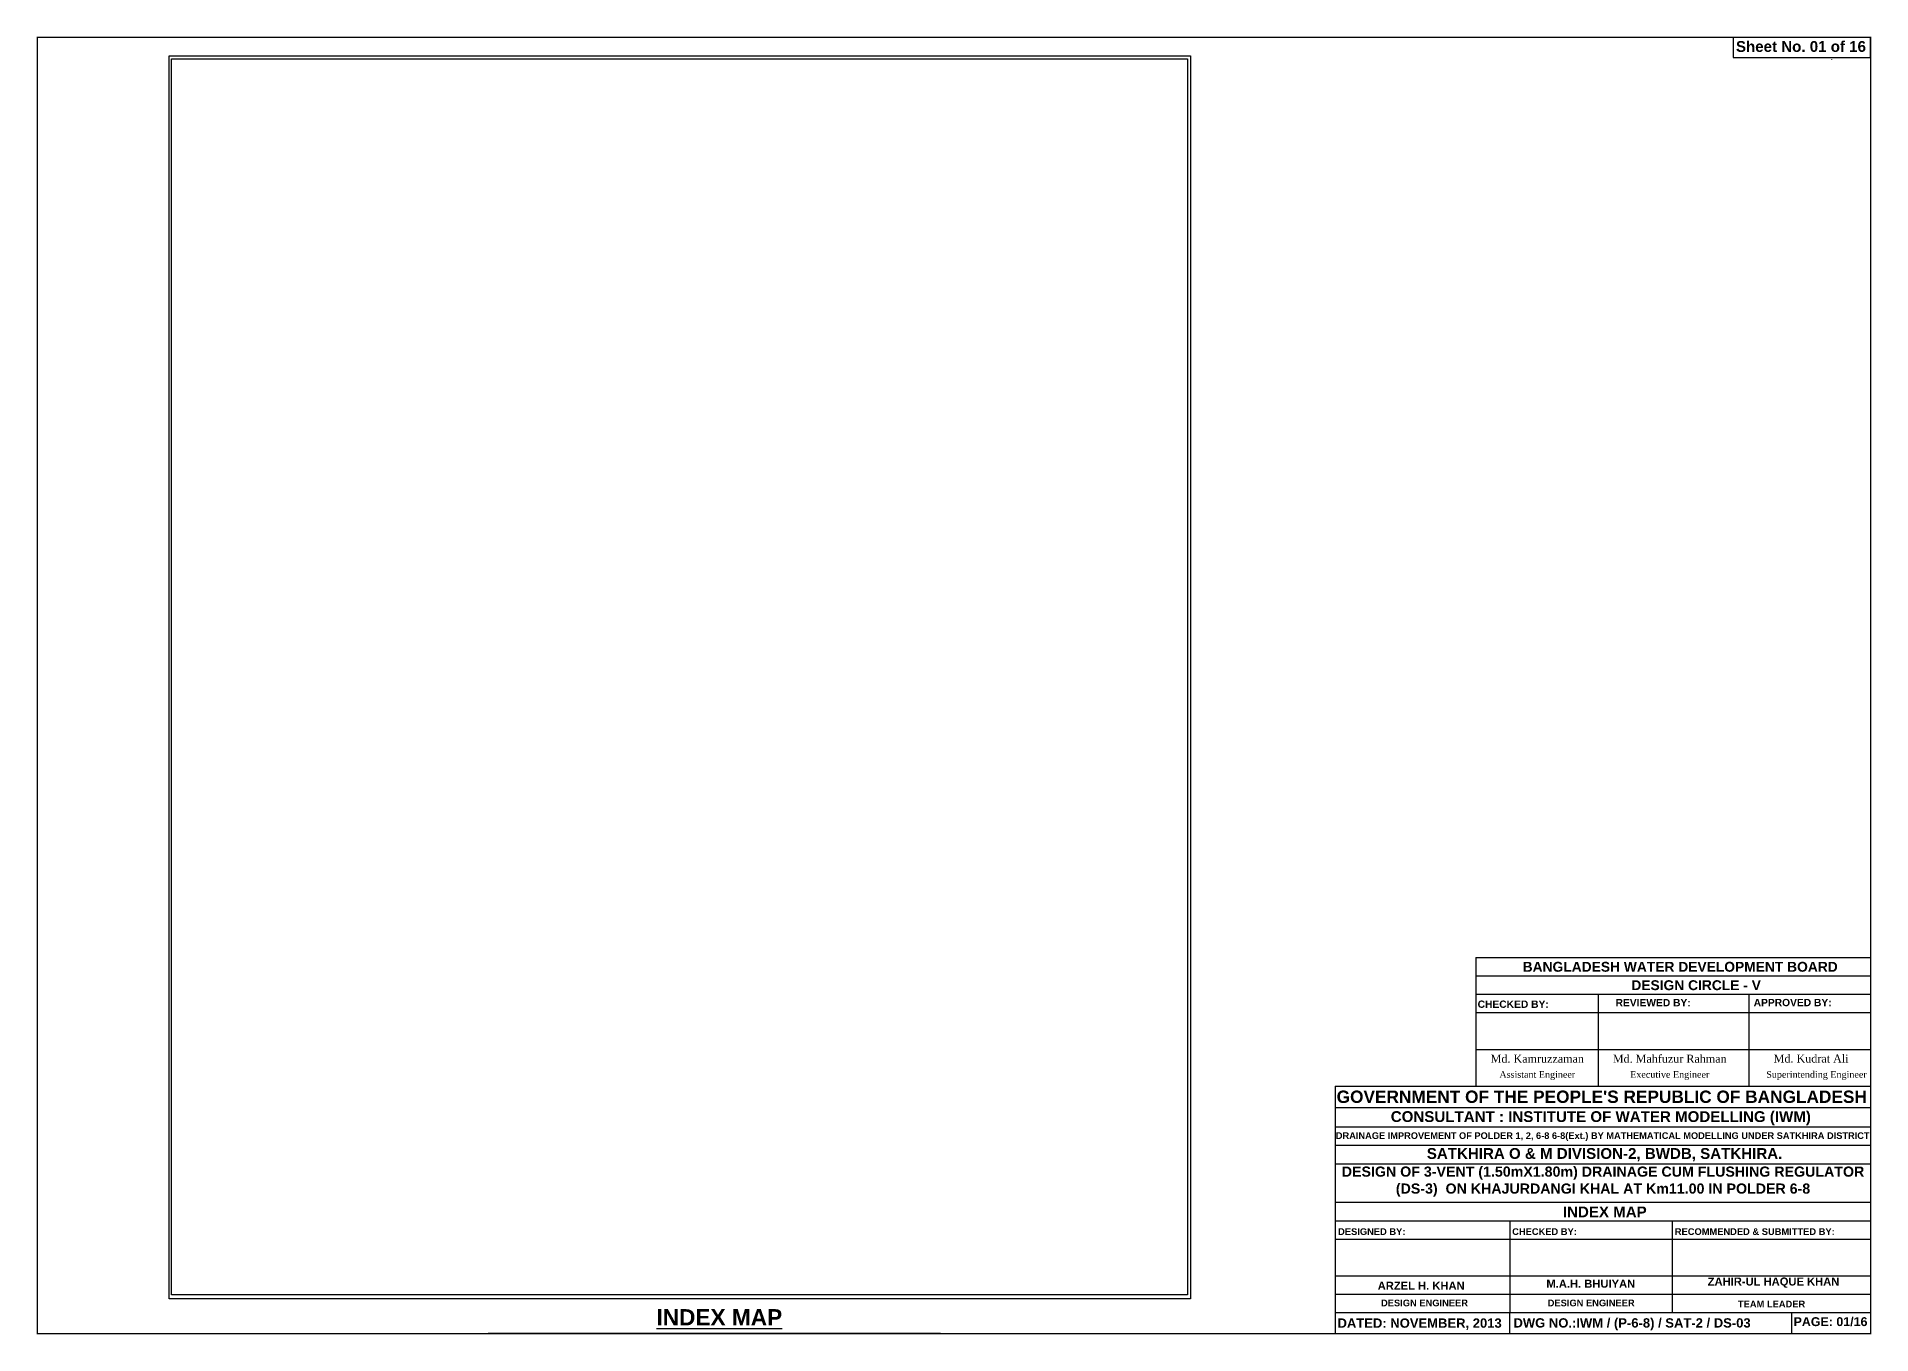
# Model space of a CAD drawing. Extents: x -377620 to 406987, y -326460 to -226264.
# Drawn here: x -307532 to -246984, y -270753 to -227924 of the extents above; entities that cross this region are included whole.
import ezdxf

# ---------------------------------------------------------------- set-up
doc = ezdxf.new("R2010")
doc.units = 0
doc.header["$LTSCALE"] = 300
doc.header["$MEASUREMENT"] = 0
doc.layers.add('Left Bank Profile', color=7, linetype='CONTINUOUS', lineweight=25)
doc.layers.add('LINE', color=7, linetype='CONTINUOUS')
picture_1 = doc.add_image_def('image4.jpg', size_in_pixel=(3308, 4025))

msp = doc.modelspace()

# ---------------------------------------------------------------- linework, layer by layer
at = {"layer": 'Left Bank Profile'}
for points in [[(-260035.475, -258315.5712), (-247005, -258315.5712)], [(-260035.475, -258315.5712), (-260035.475, -262564.1847)], [(-260035.475, -258922.516), (-247005, -258922.516)], [(-260035.475, -259529.4608), (-247005, -259529.4608)], [(-255994.9451, -259538.4608), (-255994.9451, -262573.1847)], [(-251018.017, -262564.1847), (-251018.017, -259529.4608)], [(-260035.475, -260136.4056), (-247005, -260136.4056)], [(-260035.475, -261350.2952), (-247005, -261350.2952)], [(-264677.3997, -262564.1847), (-247005, -262564.1847)], [(-264677.3997, -262564.1847), (-264677.3997, -270731.1311)], [(-264677.3997, -263261.2192), (-247005, -263261.2192)], [(-264677.3997, -263903.5529), (-247005, -263903.5529)], [(-264677.3997, -264510.4976), (-247005, -264510.4976)], [(-264677.3997, -265125.7408), (-247005, -265125.7408)], [(-264677.3997, -266395.1017), (-247005, -266395.1017)], [(-264677.3997, -267002.0464), (-247005, -267002.0464)], [(-258914.4079, -267002.0464), (-258914.4079, -270036.7704)], [(-253550.4079, -267002.0464), (-253550.4079, -270036.7704)], [(-264677.3997, -267608.9912), (-247005, -267608.9912)], [(-264677.3997, -268822.8808), (-247005, -268822.8808)], [(-264677.3997, -269429.8256), (-247005, -269429.8256)], [(-264677.3997, -270036.7704), (-247005, -270036.7704)], [(-258914.4079, -270731.1311), (-258914.4079, -270036.7704)], [(-249609.455, -270731.1311), (-249609.455, -270036.7704)], [(-277707.8747, -270731.1355), (-292631.8392, -270731.1355)], [(-277707.8747, -270731.1355), (-292631.8392, -270731.1355)], [(-277707.8747, -270731.1311), (-247005, -270731.1311)]]:
    msp.add_lwpolyline(points, dxfattribs=at)
at = {"layer": 'LINE'}
msp.add_line((-247005, -262564.1847), (-247005, -270731.1311), dxfattribs=at)
at = {"layer": 'LINE', "color": 7, "lineweight": 40, "const_width": 42.8247}
msp.add_lwpolyline([(-307510.2, -270731.1311), (-247005, -270731.1311), (-247005, -227945.3111), (-307510.2, -227945.3111)], close=True, dxfattribs=at)
at = {"layer": 'LINE'}
msp.add_lwpolyline([(-247005, -227945.3111), (-251539, -227945.3111), (-251539, -228610.3111), (-247005, -228610.3111)], close=True, dxfattribs=at)
at = {"layer": 'LINE', "color": 7}
msp.add_lwpolyline([(-303155, -228553), (-269449, -228553), (-269449, -269579), (-303155, -269579)], close=True, dxfattribs=at)
msp.add_arc((-249266.4794, -228096.5972), 1138.7484, 329.041243803, 329.076294974, dxfattribs=at)

# ---------------------------------------------------------------- texts
at = {"layer": 'Left Bank Profile'}
for s, insert, char_height, width, attachment_point in [('{\\fArial|b1|i0|c0|p34;BANGLADESH WATER DEVELOPMENT BOARD}', (-253291.123, -258790.0141), 326.041536, 18855.950215, 8), ('{\\fArial|b1|i0|c0|p34;DESIGN CIRCLE - V}', (-252765.123, -259396.9589), 326.041536, 18855.950215, 8), ('{\\fArial|b1|i0|c0|p34;CHECKED BY:}', (-258801.7735, -259980.9911), 242.085841, 24889.854284, 8), ('{\\fArial|b1|i0|c0|p34;REVIEWED BY:}', (-254183.653, -259926.9968), 242.085841, 24889.854284, 8), ('{\\fArial|b1|i0|c0|p34;APPROVED BY:}', (-249579.653, -259926.9968), 242.085841, 24889.854284, 8), ('{\\fTimes New Roman|b0|i0|c0|p18;Md. Kudrat Ali}', (-248970.6365, -261788.5325), 264.093644, 27152.56831, 8), ('{\\fTimes New Roman|b0|i0|c0|p18;Superintending Engineer}', (-248792.6406, -262358.6984), 220.078037, 22627.140258, 8), ("{\\fArial|b1|i0|c0|p34;\\H0.8x;GOVERNMENT OF THE PEOPLE'S REPUBLIC OF BANGLADESH}", (-255879.2141, -263121.1048), 509.4399, 18855.950215, 8), ('{\\fArial|b1|i0|c0|p34;\\H1.094x;CONSULTANT : INSTITUTE OF WATER MODELLING (IWM)}', (-255910.2141, -263852.8301), 326.041536, 18855.950215, 8), ('{\\fArial|b1|i0|c0|p34;DRAINAGE IMPROVEMENT OF POLDER 1, 2, 6-8 6-8(Ext.) BY MATHEMATICAL MODELLING UNDER SATKHIRA DISTRICT}', (-255847.6811, -264370.198), 218.2440533, 18353.970731, 8), ('{\\fArial|b1|i0|c0|p34;DESIGN OF 3-VENT (1.50mX1.80m) DRAINAGE CUM FLUSHING REGULATOR  (DS-3)  ON KHAJURDANGI KHAL AT Km11.00 IN POLDER 6-8}', (-255837.5986, -266211.1995), 335.636531, 17395.981535, 8), ('{\\fArial|b1|i0|c0|p34;SATKHIRA O & M DIVISION-2, BWDB, SATKHIRA.}', (-255786.9622, -265042.7778), 356.60793, 18855.950215, 8), ('{\\fArial|b1|i0|c0|p34;INDEX MAP}', (-255779.9622, -266890.7778), 356.60793, 18855.950215, 8), ('{\\fArial|b1|i0|c0|p34;DESIGNED BY:}', (-263470.0527, -267475.9432), 220.078037, 22627.140258, 8), ('{\\fArial|b1|i0|c0|p34;CHECKED BY:}', (-257769.0527, -267475.9432), 220.078037, 22627.140258, 8), ('{\\fArial|b1|i0|c0|p34;RECOMMENDED & SUBMITTED BY:}', (-250830.0527, -267475.9432), 220.078037, 22627.140258, 8), ('{\\fArial|b1|i0|c0|p34;ARZEL H. KHAN}', (-261839.3822, -269280.0891), 264.093644, 27152.56831, 8), ('{\\fArial|b1|i0|c0|p34;M.A.H. BHUIYAN}', (-256241.0937, -269218.1318), 264.093644, 27152.56831, 8), ('{\\fArial|b1|i0|c0|p34;ZAHIR-UL HAQUE KHAN}', (-250211.0937, -269218.1318), 264.093644, 27152.56831, 8), ('{\\fArial|b1|i0|c0|p34;\\LINDEX MAP}', (-285003.4433, -270457.1667), 534.911895, 28283.925323, 8), ('{\\fArial|b1|i0|c0|p34;DESIGN ENGINEER}', (-261729.0527, -269830.9432), 220.078037, 22627.140258, 8), ('{\\fArial|b1|i0|c0|p34;DESIGN ENGINEER}', (-256229.0527, -269830.9432), 220.078037, 22627.140258, 8), ('{\\fArial|b1|i0|c0|p34;TEAM LEADER}', (-250275.0527, -269863.9432), 220.078037, 22627.140258, 8), ('{\\fArial|b1|i0|c0|p34;DATED: NOVEMBER, 2013}', (-264600.2951, -270228.1748), 307.533087, 31618.758508, 1), ('{\\fArial|b1|i0|c0|p34;DWG NO.:IWM / (P-6-8) / SAT-2 / DS-03}', (-258793.4877, -270222.1748), 307.533087, 31309.311232, 1), ('{\\fArial|b1|i0|c0|p34;   PAGE: 01/16}', (-249890.5293, -270188.1184), 293.437383, 30169.520344, 1)]:
    msp.add_mtext(s, dxfattribs=dict(at, insert=insert, char_height=char_height, width=width, attachment_point=attachment_point))
at = {"layer": 'LINE', "color": 7, "attachment_point": 8}
for s, insert, char_height, width in [('{\\fArial|b1|i0|c0|p34;Sheet No. 01 of 16}', (-249305.7108, -228430.3688), 356.60793, 18855.950215), ('{\\fTimes New Roman|b0|i0|c0|p18;Md. Kamruzzaman}', (-258006.8061, -261793.5325), 264.093644, 27152.56831), ('{\\fTimes New Roman|b0|i0|c0|p18;Md. Mahfuzur Rahman}', (-253635.8061, -261793.5325), 264.093644, 27152.56831), ('{\\fTimes New Roman|b0|i0|c0|p18;Assistant Engineer}', (-258006.8061, -262358.6984), 220.078037, 22627.140258), ('{\\fTimes New Roman|b0|i0|c0|p18;Executive Engineer}', (-253635.8061, -262358.6984), 220.078037, 22627.140258)]:
    msp.add_mtext(s, dxfattribs=dict(at, insert=insert, char_height=char_height, width=width))

# ---------------------------------------------------------------- pictures from other files: only their frames are drawn
at = {"layer": 'LINE', "color": 7}
image = msp.add_image(picture_1, insert=(-303085, -269448.3785), size_in_units=(33530, 40797.5363), dxfattribs=at)
image.dxf.flags = 7

doc.saveas('drawing.dxf')
